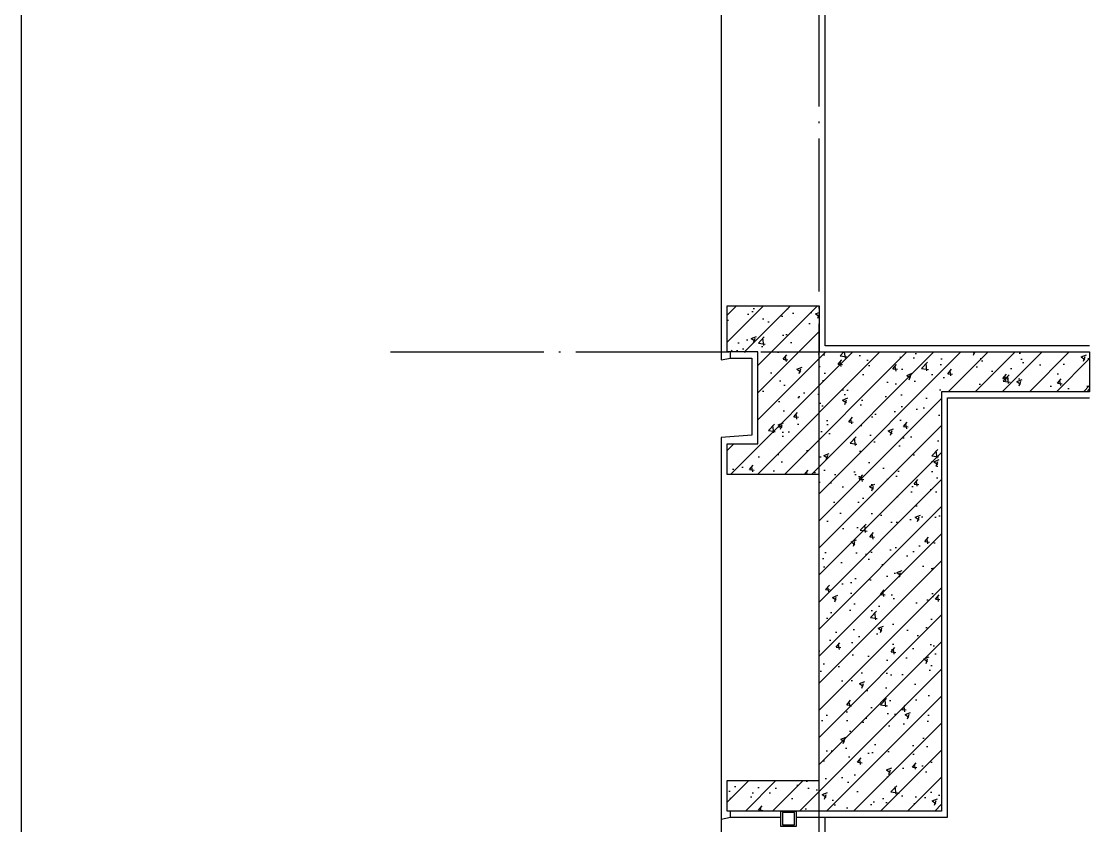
# Model space of a CAD drawing. Extents: x 6843040 to 15500510, y -6507076 to -4940511.
# Drawn here: x 7680828 to 7684319, y -6165531 to -6162904 of the extents above; entities that cross this region are included whole.
import ezdxf

# ---------------------------------------------------------------- set-up
doc = ezdxf.new("R2010")
doc.units = 0
doc.header["$LTSCALE"] = 1000
doc.header["$MEASUREMENT"] = 0
doc.linetypes.add('DOTE', pattern=[2.42, 2, -0.2, 0.02, -0.2])
for name, color, linetype in [('DOTE', 8, 'DOTE'), ('E_LINE_1', 1, 'Continuous'), ('PUB_HATCH', 8, 'Continuous'), ('PUB_TITLE', 4, 'Continuous'), ('WINDOW', 4, 'Continuous'), ('批荡层', 213, 'Continuous')]:
    doc.layers.add(name, color=color, linetype=linetype)

msp = doc.modelspace()

# ---------------------------------------------------------------- hatches: boundary and pattern name
at = {"layer": 'PUB_HATCH'}
h = msp.add_hatch(dxfattribs=at)
h.set_pattern_fill('钢筋混凝土', color=256, scale=25, style=0)
h.set_pattern_definition([(45, (66801.716, -286566.46), (-44.19417382, 44.19417382), []), (50, (66801.72, -286566.46), (179.3150457, -15.6880337), [18.75, -206.25]), (355, (66801.72, -286566.46), (-34.6878334, 188.0480334), [15, -165]), (100.4514, (66816.66, -286567.77), (144.6273454, 172.3598855), [15.9350475, -175.285528]), (46.1842, (66801.72, -286516.46), (266.810262, -41.3797536), [28.125, -309.375]), (96.6356, (66823.95, -286519.9), (233.6656764, 243.529468), [23.902572, -262.92825]), (351.1842, (66801.72, -286516.46), (233.665486, 243.52965), [22.5, -247.5]), (21, (66826.72, -286528.96), (149.226763, -100.6547227), [18.75, -206.25]), (326, (66826.72, -286528.96), (60.828833, 181.2875113), [15, -165]), (71.4514, (66839.15, -286537.35), (210.055657, 80.6326242), [15.9350475, -175.285528]), (37.5, (66801.716, -286566.46), (3.03996383, 83.22346346), [0, -163, 0, -167.5, 0, -165.625]), (7.5, (66801.72, -286566.46), (65.7673844, 98.602928), [0, -95.5, 0, -159.25, 0, -63.125]), (327.5, (66745.966, -286566.46), (133.45560904, -5.63871793), [0, -62.5, 0, -195, 0, -258.75]), (317.5, (66720.97, -286566.46), (145.7965423, 25.0262456), [0, -81.25, 0, -129.5, 0, -183.75])])
h.paths.add_polyline_path([(7683134.9, -6163983.9), (7683234.9, -6163983.9), (7683234.9, -6164283.9), (7683134.9, -6164283.9), (7683134.9, -6164383.9), (7683434.9, -6164383.9), (7683434.9, -6165383.9), (7683134.9, -6165383.9), (7683134.9, -6165483.9), (7683834.9, -6165483.9), (7683834.9, -6164113.9), (7684318.9, -6164113.9), (7684318.9, -6163983.9), (7683434.9, -6163983.9), (7683434.9, -6163833.9), (7683134.9, -6163833.9)])

# ---------------------------------------------------------------- linework, layer by layer
at = {"layer": 'DOTE', "ltscale": 0.25}
msp.add_line((7683434.9, -6180726.7), (7683434.9, -6148064.4), dxfattribs=at)
at = {"layer": 'DOTE', "linetype": 'DOTE', "ltscale": 0.25}
msp.add_lwpolyline([(7682034.9, -6163983.9), (7684318.9, -6163983.9)], dxfattribs=at)
at = {"layer": 'E_LINE_1'}
msp.add_lwpolyline([(7683234.9, -6164283.9), (7683234.9, -6163983.9), (7683134.9, -6163983.9), (7683134.9, -6163833.9), (7683434.9, -6163833.9), (7683434.9, -6163983.9), (7684318.9, -6163983.9), (7684318.9, -6164113.9), (7683834.9, -6164113.9), (7683834.9, -6165483.9), (7683134.9, -6165483.9), (7683134.9, -6165383.9), (7683434.9, -6165383.9), (7683434.9, -6164383.9), (7683134.9, -6164383.9), (7683134.9, -6164283.9)], close=True, dxfattribs=at)
at = {"layer": 'PUB_TITLE'}
msp.add_lwpolyline([(7680828.2, -6181597.4), (7680828.2, -6147072.4)], dxfattribs=at)
at = {"layer": 'WINDOW', "elevation": 0}
for points in [[(7683309.9, -6165483.9), (7683359.9, -6165483.9), (7683359.9, -6165533.9), (7683309.9, -6165533.9)], [(7683354.9, -6165488.9), (7683314.9, -6165488.9), (7683314.9, -6165528.9), (7683354.9, -6165528.9)]]:
    msp.add_lwpolyline(points, close=True, dxfattribs=at)
at = {"layer": '批荡层'}
for p, q in [((7683854.9, -6165503.9), (7683854.9, -6164133.9)), ((7683854.9, -6164133.9), (7684318.9, -6164133.9)), ((7683114.9, -6165509.9), (7683114.9, -6168003.9)), ((7683144.9, -6165503.9), (7683309.9, -6165503.9)), ((7683359.9, -6165503.9), (7683854.9, -6165503.9)), ((7683454.9, -6167963.9), (7683454.9, -6165503.9))]:
    msp.add_line(p, q, dxfattribs=at)
for points in [[(7684318.9, -6163963.9), (7683454.9, -6163963.9), (7683454.9, -6161503.9)], [(7683114.9, -6162183.9), (7683114.9, -6164009.9)], [(7683114.9, -6164009.9), (7683144.9, -6164003.9), (7683144.9, -6163983.9)], [(7683144.9, -6164003.9), (7683214.9, -6164003.9), (7683214.9, -6164255.5), (7683114.9, -6164263.9), (7683114.9, -6165509.9)], [(7683114.9, -6165509.9), (7683144.9, -6165503.9), (7683144.9, -6165483.9)]]:
    msp.add_lwpolyline(points, dxfattribs=at)

doc.saveas('drawing.dxf')
